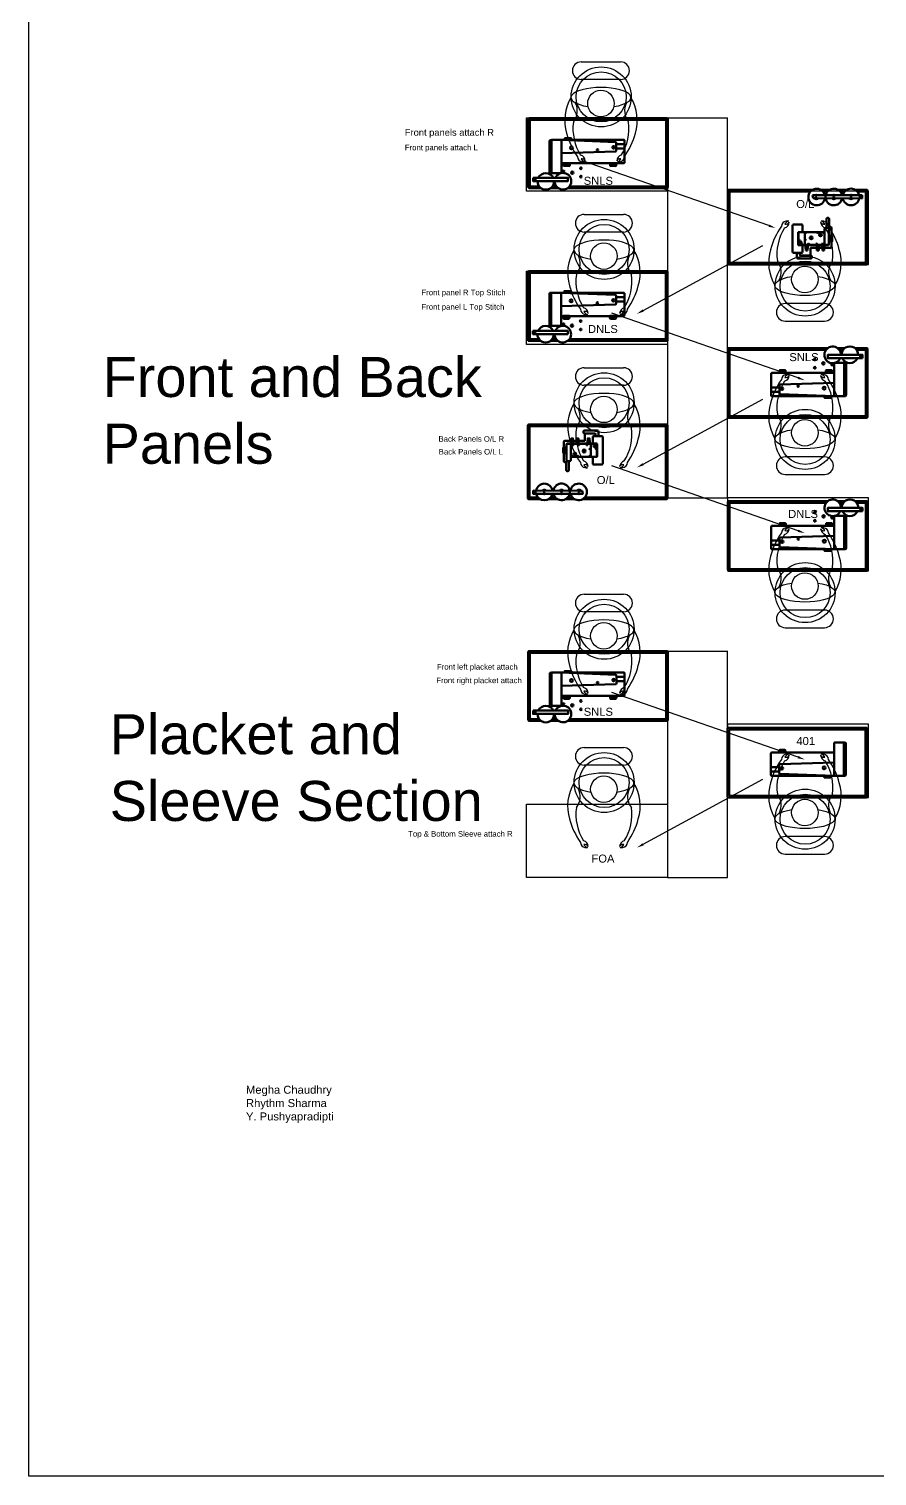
# Model space of a CAD drawing. Header units: feet. Extents: x 1 to 985, y 9 to 848.
# Drawn here: x 0.78 to 21.96, y 9.16 to 45.32 of the extents above; entities that cross this region are included whole.
import ezdxf

# ---------------------------------------------------------------- set-up
doc = ezdxf.new("R2010")
doc.units = ezdxf.units.FT
doc.header["$MEASUREMENT"] = 0
for name, color, linetype in [('401', 157, 'Continuous'), ('machines', 21, 'Continuous'), ('ol mc', 190, 'Continuous'), ('prep side', 220, 'Continuous'), ('shank', 77, 'Continuous')]:
    doc.layers.add(name, color=color, linetype=linetype)
doc.styles.get("Standard").update_dxf_attribs({"font": 'arial.ttf'})

# ---------------------------------------------------------------- blocks, each defined once
blk = doc.blocks.new('Arrow')
at = {"linetype": 'ByBlock', "lineweight": -2}
blk.add_lwpolyline([(19.992, 74.917), (15.339, 76.537)], dxfattribs=at)
blk.add_solid([(20.002, 74.945), (20.162, 74.858), (19.982, 74.889)])
blk = doc.blocks.new('arrow 2')
at = {"linetype": 'ByBlock', "lineweight": -2}
blk.add_lwpolyline([(16.121, 72.812), (19.11, 74.436)], dxfattribs=at)
blk.add_solid([(16.136, 72.785), (15.963, 72.726), (16.107, 72.838)])
blk = doc.blocks.new('snls block')
at = {"layer": 'machines', "linetype": 'ByBlock', "lineweight": 100}
for p, q in [((54.586, 84.152), (54.586, 84.133)), ((54.586, 84.152), (54.605, 84.152)), ((54.607, 84.133), (54.605, 84.152)), ((54.888, 84.077), (54.681, 84.077)), ((54.889, 83.97), (54.681, 83.97)), ((53.361, 83.553), (53.361, 83.605)), ((53.361, 83.605), (53.517, 83.605)), ((53.378, 83.57), (53.378, 83.605)), ((53.497, 83.533), (53.382, 83.533)), ((53.48, 83.549), (53.398, 83.549)), ((53.501, 83.605), (53.501, 83.57)), ((53.517, 83.605), (53.517, 83.553)), ((54.524, 83.553), (54.524, 83.605)), ((54.524, 83.605), (54.681, 83.605)), ((54.541, 83.57), (54.541, 83.605)), ((54.66, 83.533), (54.545, 83.533)), ((54.643, 83.549), (54.562, 83.549)), ((54.664, 83.605), (54.664, 83.57)), ((54.681, 83.605), (54.681, 83.553))]:
    blk.add_line(p, q, dxfattribs=at)
for points in [[(53.469, 82.981), (55.947, 82.981, 0.414214), (55.968, 83.002), (55.968, 84.703, 0.414214), (55.947, 84.724), (52.502, 84.724, 0.414214), (52.482, 84.703), (52.482, 83.002, 0.414214), (52.502, 82.981), (52.798, 82.981)], [(53.513, 83.023), (55.905, 83.023, 0.414214), (55.926, 83.043), (55.926, 84.662, 0.414214), (55.905, 84.683), (52.544, 84.683, 0.414214), (52.523, 84.662), (52.523, 83.043, 0.414214), (52.544, 83.023), (52.755, 83.023)]]:
    blk.add_lwpolyline(points, format="xyb", dxfattribs=at)
for points in [[(53.063, 83.355), (53.037, 83.355, -0.414214), (53.016, 83.375), (53.016, 84.161, -0.414214), (53.037, 84.182), (53.063, 84.182)], [(53.312, 84.185), (53.063, 84.185), (53.063, 83.355), (53.291, 83.355, 0.414214), (53.312, 83.375)], [(53.312, 84.185), (54.661, 84.131, -0.402601), (54.681, 84.11), (54.681, 83.914, -0.405445), (54.661, 83.893), (53.312, 83.853)], [(53.312, 84.185), (54.868, 84.185, -0.414214), (54.889, 84.164), (54.889, 83.624, -0.414214), (54.868, 83.604), (53.312, 83.604)]]:
    blk.add_lwpolyline(points, format="xyb", close=True, dxfattribs=at)
for points in [[(53.557, 84.185), (53.392, 84.185), (53.392, 84.225), (53.557, 84.225)], [(53.505, 84.185), (53.404, 84.185), (53.404, 84.222), (53.505, 84.222)], [(52.603, 83.237), (53.474, 83.237), (53.474, 83.154), (52.603, 83.154)], [(52.603, 83.237), (53.474, 83.237), (53.474, 83.154), (52.603, 83.154)]]:
    blk.add_lwpolyline(points, close=True, dxfattribs=at)
for points in [[(53.042, 82.981), (53.23, 82.981)], [(53.085, 83.023), (53.186, 83.023)]]:
    blk.add_lwpolyline(points, dxfattribs=at)
for centre, radius in [((53.56, 83.986), 0.0369), ((54.212, 83.931), 0.0196), ((54.613, 83.999), 0.0303), ((52.644, 83.202), 0.0219), ((52.644, 83.202), 0.0219), ((53.366, 83.399), 0.0206), ((53.58, 83.365), 0.0285), ((53.796, 83.476), 0.0206), ((53.796, 83.267), 0.0206)]:
    blk.add_circle(centre, radius, dxfattribs=at)
for centre, radius, start, end in [((53.382, 83.553), 0.0208, 180, 270), ((53.398, 83.57), 0.0208, 180, 270), ((53.48, 83.57), 0.0208, 270, 0), ((53.497, 83.553), 0.0208, 270, 0), ((54.545, 83.553), 0.0208, 180, 270), ((54.562, 83.57), 0.0208, 180, 270), ((54.643, 83.57), 0.0208, 270, 0), ((54.66, 83.553), 0.0208, 270, 0), ((52.92, 83.149), 0.207, 25.1747, 154.8253), ((53.35, 83.151), 0.207, 179.1324, 155.4718), ((52.92, 83.149), 0.207, 178.5457, 1.4543)]:
    blk.add_arc(centre, radius, start, end, dxfattribs=at)

msp = doc.modelspace()

# ---------------------------------------------------------------- linework, layer by layer
for p, q in [((16.73237, 43.10054), (18.23237, 43.10054)), ((16.73237, 33.61046), (18.23237, 33.61046)), ((16.73237, 29.78046), (16.73237, 24.12039)), ((16.73237, 29.77898), (18.23237, 29.77898)), ((18.23237, 24.12039), (18.23237, 29.78046)), ((16.73237, 24.12039), (18.23237, 24.12039))]:
    msp.add_line(p, q)
at = {"linetype": 'ByBlock'}
msp.add_lwpolyline([(0.78036, 93.17614), (44.38759, 93.17614), (44.38759, 9.16473), (0.78036, 9.16473)], close=True, dxfattribs=at)
for points in [[(14.57446, 44.50004), (15.55876, 44.50004)], [(15.55876, 44.06071), (14.57446, 44.06071)], [(16.73237, 43.10054), (16.73237, 33.61046)], [(18.23237, 33.61046), (18.23237, 43.10054)], [(14.64791, 40.68848), (15.63221, 40.68848)], [(15.63221, 40.24915), (14.64791, 40.24915)], [(20.65285, 38.46178), (19.66855, 38.46178)], [(19.66855, 38.02245), (20.65285, 38.02245)], [(14.64791, 36.85848), (15.63221, 36.85848)], [(15.63221, 36.41915), (14.64791, 36.41915)], [(20.65285, 34.63178), (19.66855, 34.63178)], [(19.66855, 34.19245), (20.65285, 34.19245)], [(14.64791, 31.1984), (15.63221, 31.1984)], [(15.63221, 30.75908), (14.64791, 30.75908)], [(20.65285, 30.80178), (19.66855, 30.80178)], [(19.66855, 30.36245), (20.65285, 30.36245)], [(14.64791, 27.3684), (15.63221, 27.3684)], [(15.63221, 26.92908), (14.64791, 26.92908)], [(20.65285, 25.14171), (19.66855, 25.14171)], [(19.66855, 24.70396), (20.65285, 24.70396)]]:
    msp.add_lwpolyline(points)
for points in [[(16.73237, 41.27046), (13.21173, 41.27046), (13.21173, 43.10054), (16.73237, 43.10054)], [(21.753, 41.27046), (18.23237, 41.27046), (18.23237, 39.44039), (21.753, 39.44039)], [(16.73237, 37.44046), (13.21173, 37.44046), (13.21173, 39.27054), (16.73237, 39.27054)], [(21.753, 33.61046), (18.23237, 33.61046), (18.23237, 31.78039), (21.753, 31.78039)], [(21.753, 27.95039), (18.23237, 27.95039), (18.23237, 26.12032), (21.753, 26.12032)], [(16.73237, 24.12039), (13.21173, 24.12039), (13.21173, 25.95046), (16.73237, 25.95046)]]:
    msp.add_lwpolyline(points, close=True)
for centre, radius in [((15.07276, 43.62445), 0.75), ((15.07276, 43.62445), 0.625), ((15.06788, 43.45927), 0.3314), ((15.14621, 39.81289), 0.75), ((15.14621, 39.81289), 0.625), ((15.14133, 39.64771), 0.3314), ((20.16685, 38.89804), 0.75), ((20.16685, 38.89804), 0.625), ((20.16197, 39.06322), 0.3314), ((15.14621, 35.98289), 0.75), ((15.14621, 35.98289), 0.625), ((15.14133, 35.81771), 0.3314), ((20.16685, 35.06804), 0.75), ((20.16685, 35.06804), 0.625), ((20.16197, 35.23322), 0.3314), ((20.16685, 31.23804), 0.75), ((20.16685, 31.23804), 0.625), ((20.16197, 31.40322), 0.3314), ((15.14621, 30.32282), 0.75), ((15.14621, 30.32282), 0.625), ((15.14133, 30.15763), 0.3314), ((15.14621, 26.49282), 0.75), ((15.14621, 26.49282), 0.625), ((15.14133, 26.32763), 0.3314), ((20.16685, 25.57796), 0.75), ((20.16685, 25.57796), 0.625), ((20.16197, 25.74315), 0.3314)]:
    msp.add_circle(centre, radius)
for centre, radius, start, end in [((14.57446, 44.28037), 0.21966, 90, 270), ((15.55876, 44.28037), 0.21966, 270, 90), ((15.29139, 43.03746), 1.12909, 149.566063, 196.497517), ((14.03655, 43.27489), 0.44097, 321.008421, 27.632528), ((16.09921, 43.27489), 0.44097, 152.367472, 218.991579), ((14.84436, 43.03746), 1.12909, 343.502483, 30.433937), ((16.06949, 43.22067), 1.92771, 195.151137, 214.435473), ((15.59895, 42.82892), 1.23125, 172.133942, 212.405248), ((14.5368, 42.82892), 1.23125, 327.594752, 7.866058), ((14.06627, 43.22067), 1.92771, 325.564527, 344.848863), ((14.61998, 42.14137), 0.14081, 184.390124, 259.877496), ((14.51563, 42.01456), 0.16061, 4.787406, 74.171118), ((14.59525, 41.9895), 0.08916, 25.560009, 106.981091), ((14.69904, 42.14241), 0.1464, 207.518809, 255.319703), ((14.64968, 42.71952), 0.71883, 265.65598, 270.977476), ((15.62013, 42.01456), 0.16061, 105.828882, 175.212594), ((15.54051, 41.9895), 0.08916, 73.018909, 154.439991), ((15.43671, 42.14241), 0.1464, 284.680297, 332.481191), ((15.48608, 42.71952), 0.71883, 269.022524, 274.34402), ((15.51578, 42.14137), 0.14081, 280.122504, 355.609876), ((14.64791, 40.46881), 0.21966, 90, 270), ((15.63221, 40.46881), 0.21966, 270, 90), ((19.71407, 40.38112), 0.14081, 100.122504, 175.609876), ((19.79313, 40.38008), 0.1464, 104.680297, 152.481191), ((19.74377, 39.80297), 0.71883, 89.022524, 94.34402), ((20.58017, 39.80297), 0.71883, 85.65598, 90.977476), ((20.5308, 40.38008), 0.1464, 27.518809, 75.319703), ((20.60987, 40.38112), 0.14081, 4.390124, 79.877496), ((21.16358, 39.30182), 1.92771, 145.564527, 164.848863), ((20.69304, 39.69357), 1.23125, 147.594752, 187.866058), ((19.60972, 40.50793), 0.16061, 285.828882, 355.212594), ((19.68934, 40.53299), 0.08916, 253.018909, 334.439991), ((20.6346, 40.53299), 0.08916, 205.560009, 286.981091), ((20.71422, 40.50793), 0.16061, 184.787406, 254.171118), ((19.63089, 39.69357), 1.23125, 352.133942, 32.405248), ((19.16036, 39.30182), 1.92771, 15.151137, 34.435473), ((15.36485, 39.2259), 1.12909, 149.566063, 196.497517), ((14.91782, 39.2259), 1.12909, 343.502483, 30.433937), ((20.38548, 39.48503), 1.12909, 163.502483, 210.433937), ((19.93845, 39.48503), 1.12909, 329.566063, 16.497517), ((14.11, 39.46333), 0.44097, 321.008421, 27.632528), ((16.17266, 39.46333), 0.44097, 152.367472, 218.991579), ((19.13064, 39.2476), 0.44097, 332.367472, 38.991579), ((21.1933, 39.2476), 0.44097, 141.008421, 207.632528), ((15.67241, 39.01736), 1.23125, 172.133942, 212.405248), ((14.61026, 39.01736), 1.23125, 327.594752, 7.866058), ((16.14294, 39.40911), 1.92771, 195.151137, 214.435473), ((14.13972, 39.40911), 1.92771, 325.564527, 344.848863), ((14.58908, 38.203), 0.16061, 4.787406, 74.171118), ((15.69359, 38.203), 0.16061, 105.828882, 175.212594), ((19.66855, 38.24212), 0.21966, 90, 270), ((20.65285, 38.24212), 0.21966, 270, 90), ((14.69344, 38.32981), 0.14081, 184.390124, 259.877496), ((14.6687, 38.17794), 0.08916, 25.560009, 106.981091), ((14.7725, 38.33085), 0.1464, 207.518809, 255.319703), ((14.72314, 38.90796), 0.71883, 265.65598, 270.977476), ((15.61396, 38.17794), 0.08916, 73.018909, 154.439991), ((15.51017, 38.33085), 0.1464, 284.680297, 332.481191), ((15.55953, 38.90796), 0.71883, 269.022524, 274.34402), ((15.58923, 38.32981), 0.14081, 280.122504, 355.609876), ((14.64791, 36.63881), 0.21966, 90, 270), ((15.63221, 36.63881), 0.21966, 270, 90), ((21.16358, 35.47182), 1.92771, 145.564527, 164.848863), ((20.69304, 35.86357), 1.23125, 147.594752, 187.866058), ((19.71407, 36.55112), 0.14081, 100.122504, 175.609876), ((19.60972, 36.67793), 0.16061, 285.828882, 355.212594), ((19.79313, 36.55008), 0.1464, 104.680297, 152.481191), ((19.68934, 36.70299), 0.08916, 253.018909, 334.439991), ((19.74377, 35.97297), 0.71883, 89.022524, 94.34402), ((20.6346, 36.70299), 0.08916, 205.560009, 286.981091), ((20.71422, 36.67793), 0.16061, 184.787406, 254.171118), ((20.58017, 35.97297), 0.71883, 85.65598, 90.977476), ((20.5308, 36.55008), 0.1464, 27.518809, 75.319703), ((20.60987, 36.55112), 0.14081, 4.390124, 79.877496), ((19.63089, 35.86357), 1.23125, 352.133942, 32.405248), ((19.16036, 35.47182), 1.92771, 15.151137, 34.435473), ((15.36485, 35.3959), 1.12909, 149.566063, 196.497517), ((14.11, 35.63333), 0.44097, 321.008421, 27.632528), ((16.17266, 35.63333), 0.44097, 152.367472, 218.991579), ((14.91782, 35.3959), 1.12909, 343.502483, 30.433937), ((20.38548, 35.65503), 1.12909, 163.502483, 210.433937), ((19.93845, 35.65503), 1.12909, 329.566063, 16.497517), ((19.13064, 35.4176), 0.44097, 332.367472, 38.991579), ((21.1933, 35.4176), 0.44097, 141.008421, 207.632528), ((16.14294, 35.57911), 1.92771, 195.151137, 214.435473), ((15.67241, 35.18736), 1.23125, 172.133942, 212.405248), ((14.61026, 35.18736), 1.23125, 327.594752, 7.866058), ((14.13972, 35.57911), 1.92771, 325.564527, 344.848863), ((14.69344, 34.49981), 0.14081, 184.390124, 259.877496), ((14.58908, 34.373), 0.16061, 4.787406, 74.171118), ((14.6687, 34.34794), 0.08916, 25.560009, 106.981091), ((14.7725, 34.50085), 0.1464, 207.518809, 255.319703), ((14.72314, 35.07796), 0.71883, 265.65598, 270.977476), ((15.69359, 34.373), 0.16061, 105.828882, 175.212594), ((15.61396, 34.34794), 0.08916, 73.018909, 154.439991), ((15.51017, 34.50085), 0.1464, 284.680297, 332.481191), ((15.55953, 35.07796), 0.71883, 269.022524, 274.34402), ((15.58923, 34.49981), 0.14081, 280.122504, 355.609876), ((19.66855, 34.41212), 0.21966, 90, 270), ((20.65285, 34.41212), 0.21966, 270, 90), ((21.16358, 31.64182), 1.92771, 145.564527, 164.848863), ((20.69304, 32.03357), 1.23125, 147.594752, 187.866058), ((19.71407, 32.72112), 0.14081, 100.122504, 175.609876), ((19.60972, 32.84793), 0.16061, 285.828882, 355.212594), ((19.79313, 32.72008), 0.1464, 104.680297, 152.481191), ((19.68934, 32.87299), 0.08916, 253.018909, 334.439991), ((19.74377, 32.14297), 0.71883, 89.022524, 94.34402), ((20.6346, 32.87299), 0.08916, 205.560009, 286.981091), ((20.71422, 32.84793), 0.16061, 184.787406, 254.171118), ((20.58017, 32.14297), 0.71883, 85.65598, 90.977476), ((20.5308, 32.72008), 0.1464, 27.518809, 75.319703), ((20.60987, 32.72112), 0.14081, 4.390124, 79.877496), ((19.63089, 32.03357), 1.23125, 352.133942, 32.405248), ((19.16036, 31.64182), 1.92771, 15.151137, 34.435473), ((20.38548, 31.82503), 1.12909, 163.502483, 210.433937), ((19.13064, 31.5876), 0.44097, 332.367472, 38.991579), ((21.1933, 31.5876), 0.44097, 141.008421, 207.632528), ((19.93845, 31.82503), 1.12909, 329.566063, 16.497517), ((14.64791, 30.97874), 0.21966, 90, 270), ((15.63221, 30.97874), 0.21966, 270, 90), ((19.66855, 30.58212), 0.21966, 90, 270), ((20.65285, 30.58212), 0.21966, 270, 90), ((15.36485, 29.73583), 1.12909, 149.566063, 196.497517), ((14.11, 29.97325), 0.44097, 321.008421, 27.632528), ((16.17266, 29.97325), 0.44097, 152.367472, 218.991579), ((14.91782, 29.73583), 1.12909, 343.502483, 30.433937), ((15.67241, 29.52728), 1.23125, 172.133942, 212.405248), ((14.61026, 29.52728), 1.23125, 327.594752, 7.866058), ((16.14294, 29.91903), 1.92771, 195.151137, 214.435473), ((14.13972, 29.91903), 1.92771, 325.564527, 344.848863), ((14.69344, 28.83974), 0.14081, 184.390124, 259.877496), ((14.58908, 28.71293), 0.16061, 4.787406, 74.171118), ((14.6687, 28.68787), 0.08916, 25.560009, 106.981091), ((14.7725, 28.84078), 0.1464, 207.518809, 255.319703), ((14.72314, 29.41789), 0.71883, 265.65598, 270.977476), ((15.69359, 28.71293), 0.16061, 105.828882, 175.212594), ((15.61396, 28.68787), 0.08916, 73.018909, 154.439991), ((15.51017, 28.84078), 0.1464, 284.680297, 332.481191), ((15.55953, 29.41789), 0.71883, 269.022524, 274.34402), ((15.58923, 28.83974), 0.14081, 280.122504, 355.609876), ((14.64791, 27.14874), 0.21966, 90, 270), ((15.63221, 27.14874), 0.21966, 270, 90), ((19.71407, 27.06105), 0.14081, 100.122504, 175.609876), ((19.60972, 27.18785), 0.16061, 285.828882, 355.212594), ((19.79313, 27.06001), 0.1464, 104.680297, 152.481191), ((19.68934, 27.21292), 0.08916, 253.018909, 334.439991), ((19.74377, 26.4829), 0.71883, 89.022524, 94.34402), ((20.6346, 27.21292), 0.08916, 205.560009, 286.981091), ((20.71422, 27.18785), 0.16061, 184.787406, 254.171118), ((20.58017, 26.4829), 0.71883, 85.65598, 90.977476), ((20.5308, 27.06001), 0.1464, 27.518809, 75.319703), ((20.60987, 27.06105), 0.14081, 4.390124, 79.877496), ((21.16358, 25.98175), 1.92771, 145.564527, 164.848863), ((20.69304, 26.3735), 1.23125, 147.594752, 187.866058), ((19.63089, 26.3735), 1.23125, 352.133942, 32.405248), ((19.16036, 25.98175), 1.92771, 15.151137, 34.435473), ((15.36485, 25.90583), 1.12909, 149.566063, 196.497517), ((14.91782, 25.90583), 1.12909, 343.502483, 30.433937), ((20.38548, 26.16496), 1.12909, 163.502483, 210.433937), ((19.93845, 26.16496), 1.12909, 329.566063, 16.497517), ((14.11, 26.14325), 0.44097, 321.008421, 27.632528), ((16.17266, 26.14325), 0.44097, 152.367472, 218.991579), ((19.13064, 25.92753), 0.44097, 332.367472, 38.991579), ((21.1933, 25.92753), 0.44097, 141.008421, 207.632528), ((15.67241, 25.69728), 1.23125, 172.133942, 212.405248), ((14.61026, 25.69728), 1.23125, 327.594752, 7.866058), ((16.14294, 26.08903), 1.92771, 195.151137, 214.435473), ((14.13972, 26.08903), 1.92771, 325.564527, 344.848863), ((14.69344, 25.00974), 0.14081, 184.390124, 259.877496), ((14.58908, 24.88293), 0.16061, 4.787406, 74.171118), ((15.69359, 24.88293), 0.16061, 105.828882, 175.212594), ((15.58923, 25.00974), 0.14081, 280.122504, 355.609876), ((19.66855, 24.92362), 0.21966, 90, 270), ((20.65285, 24.92362), 0.21966, 270, 90), ((14.6687, 24.85787), 0.08916, 25.560009, 106.981091), ((14.7725, 25.01078), 0.1464, 207.518809, 255.319703), ((14.72314, 25.58789), 0.71883, 265.65598, 270.977476), ((15.61396, 24.85787), 0.08916, 73.018909, 154.439991), ((15.51017, 25.01078), 0.1464, 284.680297, 332.481191), ((15.55953, 25.58789), 0.71883, 269.022524, 274.34402)]:
    msp.add_arc(centre, radius, start, end)
for centre in [(15.06788, 43.6094), (15.14133, 39.79783), (15.14133, 35.96783), (15.14133, 30.30776), (15.14133, 26.47776)]:
    msp.add_ellipse(centre, major_axis=(-0.75, 0), ratio=0.33333333, start_param=2.01554376, end_param=7.4092342)
at = {"extrusion": (0, 0, -1)}
for centre in [(20.16197, 38.9131), (20.16197, 35.0831), (20.16197, 31.2531), (20.16197, 25.59302)]:
    msp.add_ellipse(centre, major_axis=(-0.75, 0), ratio=0.33333333, start_param=2.01554376, end_param=7.4092342, dxfattribs=at)
at = {"layer": '401', "linetype": 'ByBlock', "lineweight": 100}
for p, q in [((19.51923, 27.23981), (19.51923, 27.29104)), ((19.67556, 27.23981), (19.51923, 27.23981)), ((19.53583, 27.23981), (19.53583, 27.27444)), ((19.53998, 27.31179), (19.65481, 27.31179)), ((19.55658, 27.29519), (19.63821, 27.29519)), ((19.65896, 27.27444), (19.65896, 27.23981)), ((19.67556, 27.29104), (19.67556, 27.23981)), ((20.83877, 27.23981), (20.68244, 27.23981)), ((19.31052, 26.87404), (19.51887, 26.87404)), ((19.31143, 26.76782), (19.51887, 26.76782)), ((19.59266, 26.7112), (19.59529, 26.69284)), ((19.6141, 26.69284), (19.59529, 26.69284)), ((19.6141, 26.69284), (19.6141, 26.7112))]:
    msp.add_line(p, q, dxfattribs=at)
for points in [[(20.73105, 27.86332), (18.25312, 27.86332, 0.41421356), (18.23237, 27.84257), (18.23237, 26.14107, 0.41421356), (18.25312, 26.12032), (21.69762, 26.12032, 0.41421356), (21.71837, 26.14107), (21.71837, 27.84257, 0.41421356), (21.69762, 27.86332), (20.73105, 27.86332)], [(20.68727, 27.82182), (18.29462, 27.82182, 0.41421356), (18.27387, 27.80107), (18.27387, 26.18257, 0.41421356), (18.29462, 26.16182), (21.65612, 26.16182, 0.41421356), (21.67687, 26.18257), (21.67687, 27.80107, 0.41421356), (21.65612, 27.82182), (20.68727, 27.82182)]]:
    msp.add_lwpolyline(points, format="xyb", dxfattribs=at)
for points in [[(20.88837, 26.65982), (21.13737, 26.65982), (21.13737, 27.48982), (20.90912, 27.48982, 0.41421356), (20.88837, 27.46907)], [(21.13737, 27.48982), (21.16331, 27.48982, -0.41421356), (21.18406, 27.46907), (21.18406, 26.68305, -0.41421356), (21.16331, 26.6623), (21.13737, 26.6623)], [(20.88837, 26.65982), (19.33212, 26.65982, -0.41421356), (19.31137, 26.68057), (19.31137, 27.22007, -0.41421356), (19.33212, 27.24082), (20.88837, 27.24082)], [(20.88837, 26.65982), (19.53879, 26.71357, -0.4026014), (19.51887, 26.7343), (19.51887, 26.93054, -0.40544502), (19.539, 26.95128), (20.88837, 26.99182)]]:
    msp.add_lwpolyline(points, format="xyb", close=True, dxfattribs=at)
for points in [[(20.64294, 26.65928), (20.80829, 26.65928), (20.80829, 26.61951), (20.64294, 26.61951)], [(20.69499, 26.65928), (20.79604, 26.65928), (20.79604, 26.62257), (20.69499, 26.62257)]]:
    msp.add_lwpolyline(points, close=True, dxfattribs=at)
for centre, radius in [((19.58654, 26.8459), 0.0303), ((20.63988, 26.85814), 0.03686)]:
    msp.add_circle(centre, radius, dxfattribs=at)
for centre, start, end in [((19.53998, 27.29104), 90, 180), ((19.55658, 27.27444), 90, 180), ((19.63821, 27.27444), 0, 90), ((19.65481, 27.29104), 0, 90)]:
    msp.add_arc(centre, 0.02075, start, end, dxfattribs=at)
at = {"layer": 'ol mc', "linetype": 'ByBlock', "lineweight": 100}
for p, q in [((18.23739, 41.28495), (18.23739, 39.45895)), ((20.35616, 41.3057), (18.25814, 41.3057)), ((18.27889, 41.24345), (18.27889, 39.50045)), ((20.3035, 41.2642), (18.29964, 41.2642)), ((20.78517, 41.3057), (20.557, 41.3057)), ((20.73183, 41.2642), (20.60966, 41.2642)), ((21.21089, 41.3057), (20.98326, 41.3057)), ((21.15942, 41.2642), (21.0366, 41.2642)), ((21.70264, 41.3057), (21.4166, 41.3057)), ((21.66114, 41.2642), (21.46807, 41.2642)), ((21.68189, 40.93626), (21.68189, 41.24345)), ((21.72339, 40.8924), (21.72339, 41.28495)), ((20.37169, 41.09748), (20.35312, 41.1734)), ((20.35312, 41.1734), (21.59342, 41.17016)), ((21.59342, 41.08716), (20.37169, 41.09748)), ((21.59342, 41.17016), (21.59342, 41.08716)), ((21.68189, 40.17902), (21.68189, 40.93626)), ((21.72339, 40.8924), (21.72339, 40.22155)), ((20.70395, 40.35376), (20.70395, 40.58206)), ((20.7247, 40.60281), (20.74419, 40.60281)), ((20.76494, 40.58206), (20.76494, 40.3983)), ((19.85557, 40.41447), (19.85557, 39.75047)), ((20.08382, 40.43522), (19.87632, 40.43522)), ((19.99037, 40.22772), (19.99037, 39.93722)), ((19.99867, 40.24432), (19.99867, 39.92062)), ((20.65437, 40.24847), (20.01112, 40.24847)), ((20.10457, 40.24847), (20.10457, 40.41447)), ((20.15637, 40.24847), (20.15637, 39.91647)), ((20.15637, 40.23504), (20.17522, 40.23504)), ((20.15637, 40.2122), (20.15637, 40.23504)), ((20.17522, 40.2122), (20.15637, 40.2122)), ((20.18352, 40.22674), (20.18352, 40.2205)), ((20.46365, 40.24847), (20.4908, 40.24847)), ((20.46365, 40.23393), (20.46365, 40.24847)), ((20.4825, 40.22563), (20.47195, 40.22563)), ((20.4908, 40.24847), (20.4908, 40.23393)), ((20.61743, 40.24847), (20.64458, 40.24847)), ((20.61743, 40.23393), (20.61743, 40.24847)), ((20.63628, 40.22563), (20.62573, 40.22563)), ((20.64458, 40.24847), (20.64458, 40.23393)), ((20.65437, 39.91647), (20.65437, 40.33301)), ((20.65437, 39.91647), (20.65437, 40.24847)), ((20.67512, 40.35376), (20.73758, 40.35376)), ((20.75833, 40.33301), (20.75833, 39.93722)), ((20.75833, 40.1523), (20.83678, 40.1523)), ((20.75833, 40.01265), (20.75833, 40.1523)), ((20.78569, 40.37755), (20.80517, 40.37755)), ((20.79213, 40.1523), (20.79213, 40.01265)), ((20.79213, 40.1523), (20.80873, 40.1523)), ((20.79249, 40.14297), (20.80909, 40.14297)), ((20.80873, 40.1523), (20.80873, 40.01265)), ((20.82592, 40.3568), (20.82592, 40.1523)), ((20.84508, 40.144), (20.84508, 40.02095)), ((21.68189, 39.50045), (21.68189, 40.17902)), ((21.72339, 39.45895), (21.72339, 40.22155)), ((19.99867, 39.92477), (20.65437, 39.92477)), ((20.01112, 39.91647), (20.65437, 39.91647)), ((20.10457, 39.75047), (20.10457, 39.91647)), ((20.10457, 39.91647), (20.42429, 39.91647)), ((20.15637, 40.06517), (20.17522, 40.06517)), ((20.15637, 40.04233), (20.15637, 40.06517)), ((20.17522, 40.04233), (20.15637, 40.04233)), ((20.17679, 39.83661), (20.17679, 39.91647)), ((20.17679, 39.91647), (20.23463, 39.91647)), ((20.17679, 39.91647), (20.17679, 39.91647)), ((20.17679, 39.91647), (20.17679, 39.91542)), ((20.17679, 39.91542), (20.17679, 39.91647)), ((20.17679, 39.91542), (20.17679, 39.91542)), ((20.17679, 39.84491), (20.23463, 39.84491)), ((20.17679, 39.83661), (20.23463, 39.83661)), ((20.18352, 40.05687), (20.18352, 40.05063)), ((20.18461, 39.8366), (20.22851, 39.8366)), ((20.18461, 39.78646), (20.18461, 39.8366)), ((20.22851, 39.78646), (20.18461, 39.78646)), ((20.19185, 39.83661), (20.19185, 39.78646)), ((20.19963, 39.83661), (20.19963, 39.78646)), ((20.2077, 39.83661), (20.2077, 39.78646)), ((20.21577, 39.83661), (20.21577, 39.78646)), ((20.22295, 39.83661), (20.22295, 39.78646)), ((20.22851, 39.8366), (20.22851, 39.78646)), ((20.23463, 39.91647), (20.23463, 39.83661)), ((20.30046, 39.82936), (20.30046, 39.84181)), ((20.30046, 39.82936), (20.30046, 39.66231)), ((20.31175, 39.85011), (20.30876, 39.85011)), ((20.36958, 39.85011), (20.31175, 39.85011)), ((20.45634, 39.85011), (20.36958, 39.85011)), ((20.45634, 39.83661), (20.45634, 39.91647)), ((20.45634, 39.91647), (20.51417, 39.91647)), ((20.45634, 39.84491), (20.51417, 39.84491)), ((20.45634, 39.83661), (20.51417, 39.83661)), ((20.46331, 39.8366), (20.50721, 39.8366)), ((20.46331, 39.78646), (20.46331, 39.8366)), ((20.50721, 39.78646), (20.46331, 39.78646)), ((20.47048, 39.83661), (20.47048, 39.78646)), ((20.47766, 39.83661), (20.47766, 39.78646)), ((20.48453, 39.83661), (20.48453, 39.78646)), ((20.49111, 39.83661), (20.49111, 39.78646)), ((20.49888, 39.83661), (20.49888, 39.78646)), ((20.50721, 39.8366), (20.50721, 39.78646)), ((20.51417, 39.91647), (20.51417, 39.83661)), ((20.59129, 39.85011), (20.51417, 39.85011)), ((20.51417, 39.85011), (20.59129, 39.85011)), ((20.59129, 39.85011), (20.53859, 39.85011)), ((20.59129, 39.83661), (20.59129, 39.91647)), ((20.59129, 39.91647), (20.64912, 39.91647)), ((20.59129, 39.84491), (20.64912, 39.84491)), ((20.59129, 39.83661), (20.64912, 39.83661)), ((20.59886, 39.8366), (20.64276, 39.8366)), ((20.59886, 39.78646), (20.59886, 39.8366)), ((20.64276, 39.78646), (20.59886, 39.78646)), ((20.60709, 39.83661), (20.60709, 39.78646)), ((20.61629, 39.83661), (20.61629, 39.78646)), ((20.625, 39.83661), (20.625, 39.78646)), ((20.63372, 39.83661), (20.63372, 39.78646)), ((20.64276, 39.8366), (20.64276, 39.78646)), ((20.64912, 39.91647), (20.64912, 39.83661)), ((20.69006, 39.85011), (20.64912, 39.85011)), ((20.73758, 39.92477), (20.65437, 39.92477)), ((20.73758, 39.91647), (20.65437, 39.91647)), ((20.71945, 39.85011), (20.69006, 39.85011)), ((20.80517, 39.85011), (20.71945, 39.85011)), ((20.83678, 40.01265), (20.75833, 40.01265)), ((20.79202, 40.13084), (20.80862, 40.13084)), ((20.79209, 40.11871), (20.80869, 40.11871)), ((20.79209, 40.10564), (20.80869, 40.10564)), ((20.79209, 40.09444), (20.80869, 40.09444)), ((20.79249, 40.08231), (20.80909, 40.08231)), ((20.79249, 40.07065), (20.80909, 40.07065)), ((20.79249, 40.06038), (20.80909, 40.06038)), ((20.79249, 40.04965), (20.80909, 40.04965)), ((20.79296, 40.03846), (20.80956, 40.03846)), ((20.79296, 40.02726), (20.80956, 40.02726)), ((20.79296, 40.01839), (20.80956, 40.01839)), ((20.82592, 40.01265), (20.82592, 39.87086)), ((18.25814, 39.4382), (21.70264, 39.4382)), ((18.29964, 39.4797), (21.66114, 39.4797)), ((19.87632, 39.72972), (20.08382, 39.72972)), ((19.96332, 39.61082), (19.96332, 39.72972)), ((20.24904, 39.59007), (19.98407, 39.59007)), ((20.03457, 39.72972), (20.03457, 39.68306)), ((20.04353, 39.72972), (20.08382, 39.72972)), ((20.05532, 39.66231), (20.31317, 39.66231)), ((20.31317, 39.59007), (20.24904, 39.59007)), ((20.33392, 39.64156), (20.33392, 39.61082)), ((14.3332, 35.04273), (14.3332, 35.09287)), ((14.34191, 35.04273), (14.34191, 35.09287)), ((14.35063, 35.04273), (14.35063, 35.09287)), ((14.35983, 35.04273), (14.35983, 35.09287)), ((14.46804, 35.04273), (14.46804, 35.09287)), ((14.47581, 35.04273), (14.47581, 35.09287)), ((14.48239, 35.04273), (14.48239, 35.09287)), ((14.48926, 35.04273), (14.48926, 35.09287)), ((14.49644, 35.04273), (14.49644, 35.09287)), ((14.74397, 35.04273), (14.74397, 35.09287)), ((14.75115, 35.04273), (14.75115, 35.09287)), ((14.75922, 35.04273), (14.75922, 35.09287)), ((14.76729, 35.04273), (14.76729, 35.09287)), ((14.77507, 35.04273), (14.77507, 35.09287)), ((14.17396, 34.86094), (14.15736, 34.86094)), ((14.17396, 34.85207), (14.15736, 34.85207)), ((14.17396, 34.84088), (14.15736, 34.84088)), ((14.17443, 34.82968), (14.15783, 34.82968)), ((14.17443, 34.81895), (14.15783, 34.81895)), ((14.17443, 34.80868), (14.15783, 34.80868)), ((14.17443, 34.79702), (14.15783, 34.79702)), ((14.17443, 34.73636), (14.15783, 34.73636)), ((14.15819, 34.72703), (14.15819, 34.86668)), ((14.17479, 34.72703), (14.15819, 34.72703)), ((14.17483, 34.78489), (14.15823, 34.78489)), ((14.17483, 34.77369), (14.15823, 34.77369)), ((14.17483, 34.76063), (14.15823, 34.76063)), ((14.1749, 34.74849), (14.1583, 34.74849)), ((14.17479, 34.72703), (14.17479, 34.86668)), ((14.20859, 34.54632), (14.20859, 34.94211)), ((14.22934, 34.96286), (14.31255, 34.96286)), ((14.22934, 34.95456), (14.31255, 34.95456)), ((14.24747, 35.02922), (14.27686, 35.02922)), ((14.27686, 35.02922), (14.3178, 35.02922)), ((14.9558, 34.96286), (14.31255, 34.96286)), ((14.31255, 34.96286), (14.31255, 34.63086)), ((14.31255, 34.96286), (14.31255, 34.54632)), ((14.96825, 34.95456), (14.31255, 34.95456)), ((14.37563, 35.04273), (14.3178, 35.04273)), ((14.37563, 35.03443), (14.3178, 35.03443)), ((14.45275, 35.02922), (14.37563, 35.02922)), ((14.51058, 35.04273), (14.45275, 35.04273)), ((14.51058, 35.03443), (14.45275, 35.03443)), ((14.59734, 35.02922), (14.65517, 35.02922)), ((14.65517, 35.02922), (14.65816, 35.02922)), ((14.66646, 35.04997), (14.66646, 35.03752)), ((14.79012, 35.04273), (14.73229, 35.04273)), ((14.79012, 35.03443), (14.73229, 35.03443)), ((14.81055, 34.63086), (14.81055, 34.96286)), ((14.96825, 34.63501), (14.96825, 34.95871)), ((14.97655, 34.65161), (14.97655, 34.94211)), ((13.24353, 33.98693), (13.24353, 34.65778)), ((13.28503, 34.70032), (13.28503, 33.94308)), ((14.2918, 34.52557), (14.22934, 34.52557)), ((14.31255, 34.63086), (14.9558, 34.63086))]:
    msp.add_line(p, q, dxfattribs=at)
for points in [[(14.61076, 33.57363), (16.70878, 33.57363, 0.41421356), (16.72953, 33.59438), (16.72953, 35.42038, 0.41421356), (16.70878, 35.44113), (13.26428, 35.44113, 0.41421356), (13.24353, 35.42038), (13.24353, 34.65778)], [(14.66342, 33.61513), (16.66728, 33.61513, 0.41421356), (16.68803, 33.63588), (16.68803, 35.37888, 0.41421356), (16.66728, 35.39963), (13.30578, 35.39963, 0.41421356), (13.28503, 35.37888), (13.28503, 34.70032)], [(14.92338, 35.14961), (14.8831, 35.14961, 0.41421356), (14.86235, 35.12886), (14.86235, 34.96286), (14.54263, 34.96286)], [(14.93235, 35.14961), (14.93235, 35.19628, 0.41421356), (14.9116, 35.21703), (14.65375, 35.21703, -0.41421356), (14.633, 35.23778), (14.633, 35.26851, -0.41421356), (14.65375, 35.28926), (14.71788, 35.28926)], [(14.71788, 35.28926), (14.98285, 35.28926, -0.41421356), (15.0036, 35.26851), (15.0036, 35.14961)], [(14.86235, 34.63086), (14.86235, 34.46486, 0.41421356), (14.8831, 34.44411), (15.0906, 34.44411, 0.41421356), (15.11135, 34.46486), (15.11135, 35.12886, 0.41421356), (15.0906, 35.14961), (14.8831, 35.14961)], [(14.141, 34.86668), (14.141, 35.00847, -0.41421356), (14.16175, 35.02922), (14.24747, 35.02922)], [(14.18123, 34.50178), (14.16175, 34.50178, -0.41421356), (14.141, 34.52253), (14.141, 34.72703)], [(14.26297, 34.52557), (14.26297, 34.29728, -0.41421356), (14.24222, 34.27653), (14.22273, 34.27653, -0.41421356), (14.20198, 34.29728), (14.20198, 34.48103)], [(13.24353, 33.98693), (13.24353, 33.59438, 0.41421356), (13.26428, 33.57363), (13.55032, 33.57363)], [(13.28503, 33.94308), (13.28503, 33.63588, 0.41421356), (13.30578, 33.61513), (13.49885, 33.61513)]]:
    msp.add_lwpolyline(points, format="xyb", dxfattribs=at)
for points in [[(14.36806, 35.04273), (14.32416, 35.04273), (14.32416, 35.09287), (14.36806, 35.09287)], [(14.50361, 35.04273), (14.45971, 35.04273), (14.45971, 35.09287), (14.50361, 35.09287)], [(14.78231, 35.04273), (14.73841, 35.04273), (14.73841, 35.09287), (14.78231, 35.09287)], [(14.79012, 34.96286), (14.79012, 34.96286), (14.79012, 34.96392), (14.79012, 34.96392)], [(13.3735, 33.79217), (14.59522, 33.78185), (14.6138, 33.70593), (13.3735, 33.70917)]]:
    msp.add_lwpolyline(points, close=True, dxfattribs=at)
for points in [[(14.66646, 35.04997), (14.66646, 35.21703)], [(14.37563, 35.04273), (14.37563, 34.96286), (14.3178, 34.96286), (14.3178, 35.04273)], [(14.37563, 35.02922), (14.42833, 35.02922)], [(14.37563, 35.02922), (14.45275, 35.02922)], [(14.51058, 35.04273), (14.51058, 34.96286), (14.45275, 34.96286), (14.45275, 35.04273)], [(14.51058, 35.02922), (14.59734, 35.02922)], [(14.79012, 35.04273), (14.79012, 34.96286), (14.73229, 34.96286), (14.73229, 35.04273)], [(13.75603, 33.57363), (13.98366, 33.57363)], [(13.8075, 33.61513), (13.93032, 33.61513)], [(14.18175, 33.57363), (14.40992, 33.57363)], [(14.23509, 33.61513), (14.35726, 33.61513)]]:
    msp.add_lwpolyline(points, dxfattribs=at)
for points in [[(14.20859, 34.72703), (14.13014, 34.72703, -0.41421356), (14.12184, 34.73533), (14.12184, 34.85838, -0.41421356), (14.13014, 34.86668), (14.20859, 34.86668)], [(14.81055, 34.81416), (14.7917, 34.81416, -0.41421356), (14.7834, 34.82246), (14.7834, 34.8287, -0.41421356), (14.7917, 34.837), (14.81055, 34.837)], [(14.34949, 34.63086), (14.32234, 34.63086), (14.32234, 34.6454, -0.41421356), (14.33064, 34.6537), (14.34119, 34.6537, -0.41421356), (14.34949, 34.6454)], [(14.50327, 34.63086), (14.47612, 34.63086), (14.47612, 34.6454, -0.41421356), (14.48442, 34.6537), (14.49497, 34.6537, -0.41421356), (14.50327, 34.6454)], [(14.81055, 34.64429), (14.7917, 34.64429, -0.41421356), (14.7834, 34.65259), (14.7834, 34.65883, -0.41421356), (14.7917, 34.66713), (14.81055, 34.66713)]]:
    msp.add_lwpolyline(points, format="xyb", close=True, dxfattribs=at)
for centre, radius in [((20.44599, 41.12412), 0.01059), ((20.88329, 41.12412), 0.01059), ((21.31374, 41.12412), 0.01059), ((21.5523, 41.12221), 0.02189), ((20.31967, 40.10228), 0.03569), ((20.54969, 40.17937), 0.03569), ((20.54969, 40.17937), 0.01428), ((20.01963, 40.0409), 0.01572), ((20.05678, 39.98094), 0.02712), ((20.24966, 39.94526), 0.01428), ((20.31967, 40.10228), 0.01428), ((20.45682, 39.94526), 0.01428), ((20.59827, 39.94526), 0.01428), ((14.36865, 34.93407), 0.01428), ((14.41723, 34.69996), 0.03569), ((14.41723, 34.69996), 0.01428), ((14.51009, 34.93407), 0.01428), ((14.64725, 34.77705), 0.03569), ((14.64725, 34.77705), 0.01428), ((14.71726, 34.93407), 0.01428), ((14.91014, 34.89839), 0.02712), ((14.94728, 34.83843), 0.01572), ((13.41462, 33.75712), 0.02189), ((13.65317, 33.75521), 0.01059), ((14.08363, 33.75521), 0.01059), ((14.52093, 33.75521), 0.01059)]:
    msp.add_circle(centre, radius, dxfattribs=at)
for centre, radius, start, end in [((18.25814, 41.28495), 0.02075, 90, 180), ((18.29964, 41.24345), 0.02075, 90, 180), ((20.45658, 41.12412), 0.2075, 13.512598, 351.941839), ((20.88422, 41.12337), 0.2075, 13.033836, 349.951975), ((21.31374, 41.12549), 0.2075, 12.432427, 167.567573), ((21.66114, 41.24345), 0.02075, 0, 90), ((21.70264, 41.28495), 0.02075, 0, 90), ((20.44599, 41.12412), 0.05577, 208.779902, 330.251867), ((20.44599, 41.12412), 0.05577, 61.415125, 118.285722), ((20.88329, 41.12412), 0.05577, 213.232928, 325.798841), ((20.88329, 41.12412), 0.05577, 59.041902, 120.658945), ((21.31374, 41.12549), 0.2075, 190.644339, 349.355661), ((21.31374, 41.12549), 0.05577, 219.673494, 319.358275), ((21.31374, 41.12549), 0.05577, 54.353893, 125.346954), ((20.7247, 40.58206), 0.02075, 90, 180), ((20.74419, 40.58206), 0.02075, 0, 90), ((19.87632, 40.41447), 0.02075, 90, 180), ((20.01112, 40.22772), 0.02075, 90, 180), ((20.08382, 40.41447), 0.02075, 0, 90), ((20.17522, 40.22674), 0.0083, 360, 90), ((20.17522, 40.2205), 0.0083, 270, 0), ((20.47195, 40.23393), 0.0083, 180, 270), ((20.4825, 40.23393), 0.0083, 270, 0), ((20.62573, 40.23393), 0.0083, 180, 270), ((20.63628, 40.23393), 0.0083, 270, 0), ((20.67512, 40.33301), 0.02075, 90, 180), ((20.73758, 40.33301), 0.02075, 0, 90), ((20.78569, 40.3983), 0.02075, 180, 270), ((20.80517, 40.3568), 0.02075, 0, 90), ((20.83678, 40.144), 0.0083, 360, 90), ((20.01112, 39.93722), 0.02075, 180, 270), ((20.17522, 40.05687), 0.0083, 360, 90), ((20.17522, 40.05063), 0.0083, 270, 0), ((20.30876, 39.84181), 0.0083, 90, 180), ((20.73758, 39.93722), 0.02075, 270, 0), ((20.73758, 39.92062), 0.00415, 270, 90), ((20.80517, 39.87086), 0.02075, 270, 0), ((20.83678, 40.02095), 0.0083, 270, 0), ((18.25814, 39.45895), 0.02075, 180, 270), ((18.29964, 39.50045), 0.02075, 180, 270), ((19.87632, 39.75047), 0.02075, 180, 270), ((19.98407, 39.61082), 0.02075, 180, 270), ((20.05532, 39.68306), 0.02075, 180, 270), ((20.08382, 39.75047), 0.02075, 270, 0), ((20.31317, 39.64156), 0.02075, 0, 90), ((20.31317, 39.61082), 0.02075, 270, 0), ((21.66114, 39.50045), 0.02075, 270, 0), ((21.70264, 39.45895), 0.02075, 270, 0), ((14.22934, 34.94211), 0.02075, 90, 180), ((14.22934, 34.95871), 0.00415, 90, 270), ((14.65816, 35.03752), 0.0083, 270, 0), ((14.9558, 34.94211), 0.02075, 0, 90), ((14.18123, 34.48103), 0.02075, 0, 90), ((14.22934, 34.54632), 0.02075, 180, 270), ((14.2918, 34.54632), 0.02075, 270, 0), ((14.9558, 34.65161), 0.02075, 270, 0), ((13.65317, 33.75384), 0.2075, 10.644339, 169.355661), ((13.65317, 33.75384), 0.2075, 192.432427, 347.567573), ((13.65317, 33.75384), 0.05577, 39.673494, 139.358275), ((13.65317, 33.75384), 0.05577, 234.353893, 305.346954), ((14.0827, 33.75597), 0.2075, 193.033836, 169.951975), ((14.08363, 33.75521), 0.05577, 33.232928, 145.798841), ((14.08363, 33.75521), 0.05577, 239.041902, 300.658945), ((14.51034, 33.75521), 0.2075, 193.512598, 171.941839), ((14.52093, 33.75521), 0.05577, 28.779902, 150.251867), ((14.52093, 33.75521), 0.05577, 241.415125, 298.285722)]:
    msp.add_arc(centre, radius, start, end, dxfattribs=at)

# ---------------------------------------------------------------- block references
for name, p in [('snls block', (-39.22975, -41.63403)), ('Arrow', (-0.7313, -34.50941)), ('arrow 2', (0, -34.5231)), ('snls block', (-39.23547, -45.45372)), ('Arrow', (0, -38.31307)), ('arrow 2', (0, -38.364)), ('Arrow', (0, -42.13348)), ('snls block', (-39.2294, -54.94477)), ('Arrow', (0, -47.7908)), ('arrow 2', (0, -47.86102))]:
    msp.add_blockref(name, p)
at = {"rotation": 180}
for p in [(74.20429, 120.33157), (74.20718, 116.50872)]:
    msp.add_blockref('snls block', p, dxfattribs=at)

# ---------------------------------------------------------------- texts
at = {"char_height": 0.2, "attachment_point": 1}
for s, width, insert in [('SNLS', 0.9053555, (14.6376, 41.62875)), ('O/L', 0.6997084, (19.94417, 41.04818)), ('DNLS', 0.6548569, (14.74316, 37.92527)), ('SNLS', 0.9053555, (19.77292, 37.22276)), ('DNLS', 0.6548569, (19.74406, 33.30483)), ('SNLS', 0.9053555, (14.6376, 28.3616)), ('401', 0.8569993, (19.94911, 27.63086)), ('FOA', 0.8545581, (14.83044, 24.69316))]:
    msp.add_mtext_dynamic_manual_height_columns(s, width=width, gutter_width=1, heights=[0], dxfattribs=dict(at, insert=insert))
at = {"layer": 'ol mc', "insert": (14.96341, 34.15175), "char_height": 0.2, "attachment_point": 1}
msp.add_mtext_dynamic_manual_height_columns('O/L', width=0.6997084, gutter_width=1, heights=[0], dxfattribs=at)
at = {"layer": 'prep side', "linetype": 'ByBlock', "attachment_point": 1}
for s, insert, char_height, width in [('Front panels attach R', (10.16904, 42.82061), 0.166666, 2.3141449), ('Front panels attach L', (10.16904, 42.43023), 0.1388878, 1.8899491), ('Front panel R Top Stitch', (10.58389, 38.80824), 0.1388878, 2.1775349), ('Front panel L Top Stitch', (10.58389, 38.44861), 0.1388878, 2.143713), ('Back Panels O/L R', (11.01027, 35.14838), 0.1388878, 1.7036301), ('Back Panels O/L L', (11.0152, 34.82902), 0.1388878, 1.6651328), ('Front left placket attach', (10.97108, 29.45433), 0.1388878, 2.0870115), ('Front right placket attach', (10.95369, 29.11553), 0.1388878, 2.2115557), ('Top & Bottom Sleeve attach R', (10.25342, 25.28034), 0.1388878, 2.7330102)]:
    msp.add_mtext(s, dxfattribs=dict(at, insert=insert, char_height=char_height, width=width))
at = {"layer": 'prep side', "attachment_point": 1}
for s, width, insert, char_height in [('{\\H5x;Front and Back\\PPanels}', 9.5826528, (2.61962, 37.12604), 0.2), ('Placket and \\PSleeve Section', 16.3984135, (2.79692, 28.20021), 1)]:
    msp.add_mtext_dynamic_manual_height_columns(s, width=width, gutter_width=1, heights=[0], dxfattribs=dict(at, insert=insert, char_height=char_height))
at = {"layer": 'shank', "linetype": 'ByBlock', "insert": (6.20144, 18.91754), "char_height": 0.2, "attachment_point": 1}
msp.add_mtext_dynamic_manual_height_columns('{\\C7;Megha Chaudhry\\PRhythm Sharma\\PY. Pushyapradipti}', width=10.7623897, gutter_width=1, heights=[0], dxfattribs=at)

doc.saveas('drawing.dxf')
